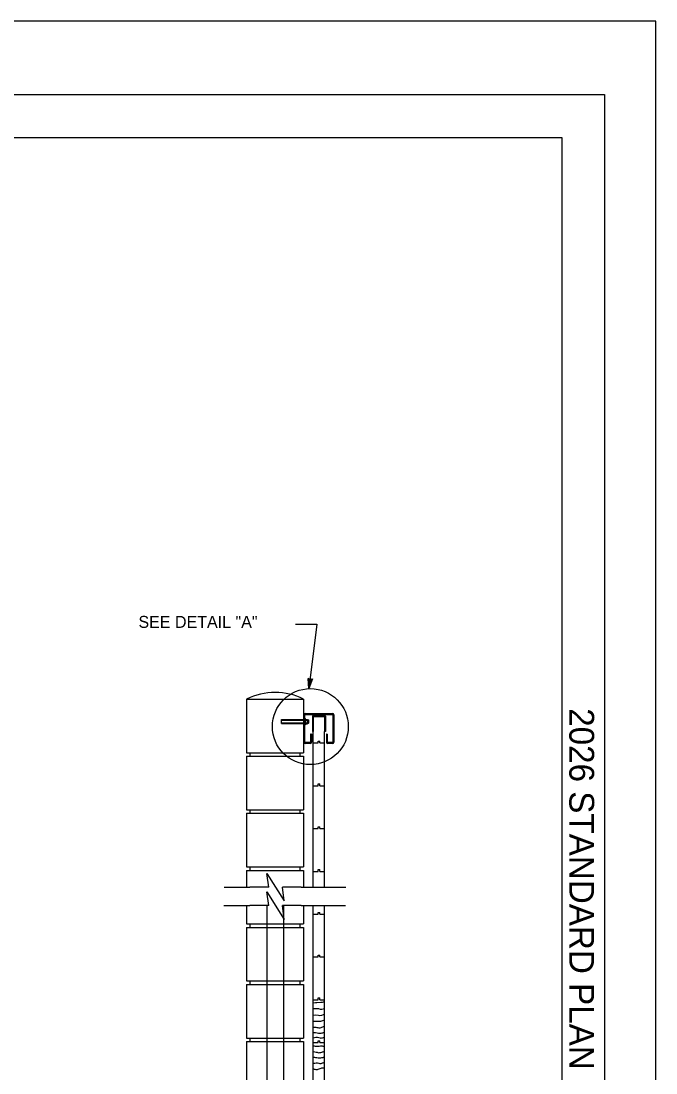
# Model space of a CAD drawing. Extents: x -893 to 867, y -474 to 712.
# Drawn here: x 496 to 867, y 98 to 712 of the extents above; entities that cross this region are included whole.
import ezdxf

# ---------------------------------------------------------------- set-up
doc = ezdxf.new("R2010")
doc.units = 0
for name, color, linetype in [('60 Nongeo Data', 7, 'Continuous'), ('border_PLOTTING-ELEMENTS', 7, 'Continuous'), ('border_rw_22x34_Cut_Lines', 7, 'Continuous'), ('border_SHEET', 7, 'Continuous'), ('border_WITHIN-BORDER-anno', 7, 'Continuous'), ('pp_PRESENTATION', 7, 'Continuous'), ('str_Concrete-B', 7, 'Continuous'), ('str_Misc-Steel-A', 7, 'Continuous'), ('str_Text-A', 7, 'Continuous'), ('wpc_TREATMENT-anno', 7, 'Continuous')]:
    doc.layers.add(name, color=color, linetype=linetype)

msp = doc.modelspace()

# ---------------------------------------------------------------- linework, layer by layer
at = {"layer": '60 Nongeo Data'}
for p, q in [((661.57, 307.52), (677.62, 307.52)), ((647.73, 303.98), (660.84, 303.98)), ((647.73, 301.61), (647.73, 303.98)), ((647.73, 303.62), (660.84, 303.62)), ((647.73, 301.98), (660.84, 301.98)), ((647.73, 301.61), (660.84, 301.61)), ((660.84, 290.72), (660.84, 306.93)), ((661.39, 290.74), (661.39, 306.81)), ((661.39, 304.62), (661.77, 304.62)), ((661.56, 306.97), (677.62, 306.97)), ((661.77, 300.98), (661.77, 304.62)), ((661.77, 304.26), (661.95, 304.26)), ((661.77, 301.34), (661.95, 301.34)), ((661.95, 301.34), (661.95, 304.26)), ((661.95, 304.07), (662.87, 304.07)), ((661.95, 303.62), (662.86, 303.62)), ((661.95, 301.98), (662.87, 301.98)), ((661.95, 301.52), (662.86, 301.52)), ((663.05, 301.77), (663.05, 303.86)), ((663.05, 303.71), (663.59, 303.71)), ((663.05, 301.89), (663.59, 301.89)), ((663.59, 301.89), (663.59, 303.71)), ((663.59, 303.71), (663.78, 303.53)), ((663.59, 301.89), (663.78, 302.07)), ((663.78, 302.07), (663.78, 303.53)), ((665.81, 305.96), (665.81, 297.03)), ((666.17, 306.32), (673.1, 306.32)), ((666.36, 305.64), (666.36, 297.03)), ((673.47, 305.96), (673.47, 297.03)), ((677.8, 306.81), (677.8, 290.74)), ((678.35, 306.79), (678.35, 290.75)), ((661.39, 300.98), (661.77, 300.98)), ((665.22, 295.49), (664.67, 295.49)), ((664.67, 295.49), (664.67, 290.74)), ((665.22, 295.49), (665.22, 290.75)), ((665.81, 297.03), (666.36, 297.03)), ((673.46, 297.03), (672.92, 297.03)), ((673.97, 295.49), (673.97, 290.75)), ((674.52, 295.49), (673.97, 295.49)), ((674.52, 295.49), (674.52, 290.74)), ((664.5, 290.57), (661.57, 290.57)), ((664.49, 290.02), (661.57, 290.02)), ((677.62, 290.57), (674.69, 290.57)), ((677.62, 290.02), (674.7, 290.02)), ((629.46, 282.53), (629.46, 284.61))]:
    msp.add_line(p, q, dxfattribs=at)
for centre, radius, start, end in [((661.57, 306.79), 0.729, 90, 180), ((677.62, 306.79), 0.729, 0, 90), ((661.57, 306.79), 0.182, 90, 180), ((662.82, 303.85), 0.229, 281.09762, 78.04934), ((661.12, 302.8), 1.93, 334.93601, 25.29744), ((662.82, 301.75), 0.229, 282.00356, 77.99644), ((666.17, 305.96), 0.365, 90, 180), ((666.42, 305.64), 0.0625, 90, 180), ((672.86, 305.64), 0.0625, 0, 90), ((673.1, 305.96), 0.365, 0, 90), ((677.62, 306.79), 0.182, 0, 90), ((661.57, 290.75), 0.729, 180, 270), ((661.57, 290.75), 0.182, 180, 270), ((661.57, 290.75), 0.729, 266.32369, 270), ((664.49, 290.75), 0.729, 270, 360), ((664.49, 290.75), 0.182, 270, 360), ((674.7, 290.75), 0.729, 180, 270), ((674.7, 290.75), 0.182, 180, 270), ((677.62, 290.75), 0.729, 270, 360), ((677.62, 290.75), 0.182, 270, 360)]:
    msp.add_arc(centre, radius, start, end, dxfattribs=at)
at = {"layer": 'border_PLOTTING-ELEMENTS'}
for points in [[(-893.45, -474.04), (866.55, -474.04), (866.55, 711.96), (-893.45, 711.96)], [(-863.45, 668.96), (836.55, 668.96), (836.55, -431.04), (-863.45, -431.04)]]:
    msp.add_lwpolyline(points, close=True, dxfattribs=at)
at = {"layer": 'border_rw_22x34_Cut_Lines'}
msp.add_lwpolyline([(-863.45, 668.96), (836.55, 668.96), (836.55, -431.04), (-863.45, -431.04)], close=True, dxfattribs=at)
at = {"layer": 'border_SHEET'}
for p, q in [((-813.45, 643.96), (811.55, 643.96)), ((811.55, 643.96), (811.55, -406.04))]:
    msp.add_line(p, q, dxfattribs=at)
at = {"layer": 'pp_PRESENTATION'}
for p, q in [((640.28, 206.04), (629.28, 206.04)), ((659.28, 206.04), (648.28, 206.04)), ((640.28, 195.26), (629.28, 195.26)), ((659.28, 195.26), (648.28, 195.26))]:
    msp.add_line(p, q, dxfattribs=at)
for points in [[(640.28, 206.04), (639.28, 214.04), (649.28, 198.04), (648.28, 206.04)], [(640.28, 195.26), (639.28, 203.26), (649.28, 187.26), (648.28, 195.26)]]:
    msp.add_lwpolyline(points, dxfattribs=at)
msp.add_circle((664.62, 299.85), 22.18, dxfattribs=at)
at = {"layer": 'str_Concrete-B'}
for p, q in [((627.38, 315.86), (660.71, 315.86)), ((627.38, 315.86), (660.71, 315.86)), ((627.38, 315.86), (627.38, 284.61)), ((660.71, 315.86), (660.71, 284.61)), ((627.38, 284.61), (660.71, 284.61)), ((658.63, 282.53), (658.63, 284.58)), ((627.38, 282.53), (660.71, 282.53)), ((627.38, 282.53), (627.38, 251.28)), ((660.71, 282.53), (660.71, 251.28)), ((627.38, 251.28), (660.71, 251.28)), ((627.38, 249.19), (660.71, 249.19)), ((627.38, 249.19), (627.38, 217.94)), ((629.46, 249.19), (629.46, 251.28)), ((658.63, 249.19), (658.63, 251.25)), ((660.71, 249.19), (660.71, 217.94)), ((627.38, 217.94), (660.71, 217.94)), ((627.38, 215.86), (660.71, 215.86)), ((627.38, 215.86), (627.38, 206.04)), ((629.46, 215.86), (629.46, 218)), ((658.63, 215.86), (658.63, 217.92)), ((660.71, 215.86), (660.71, 206.04)), ((614.35, 206.04), (629.28, 206.04)), ((659.28, 206.04), (685.39, 206.04)), ((614.07, 195.26), (629.28, 195.26)), ((627.38, 195.2), (627.38, 184.61)), ((659.28, 195.26), (685.12, 195.26)), ((660.71, 195.2), (660.71, 184.61)), ((627.38, 184.61), (660.71, 184.61)), ((629.46, 182.53), (629.46, 184.67)), ((658.63, 182.53), (658.63, 184.59)), ((627.38, 182.53), (660.71, 182.53)), ((627.38, 182.53), (627.38, 151.27)), ((660.71, 182.53), (660.71, 151.27)), ((627.38, 151.27), (660.71, 151.27)), ((627.38, 149.19), (660.71, 149.19)), ((627.38, 149.19), (627.38, 117.94)), ((629.46, 149.19), (629.46, 151.34)), ((658.63, 149.19), (658.63, 151.25)), ((660.71, 149.19), (660.71, 117.94)), ((627.38, 117.94), (660.71, 117.94)), ((629.46, 115.86), (629.46, 117.94)), ((658.63, 115.86), (658.63, 117.92)), ((627.38, 115.86), (660.71, 115.86)), ((627.38, 115.86), (627.38, 84.61)), ((660.71, 115.86), (660.71, 84.61))]:
    msp.add_line(p, q, dxfattribs=at)
msp.add_arc((644.12, 282.41), 37.4, 63.69749, 116.58617, dxfattribs=at)
at = {"layer": 'str_Misc-Steel-A'}
for p, q in [((639.12, 195.26), (639.12, -35.99)), ((648.97, 195.26), (648.97, 189.8)), ((648.97, 187.78), (648.97, -35.99))]:
    msp.add_line(p, q, dxfattribs=at)
at = {"layer": 'str_Text-A'}
msp.add_lwpolyline([(655.86, 359.64), (668.41, 359.64), (663.8, 322.01)], dxfattribs=at)
msp.add_lwpolyline([(665.86, 327.7), (663.8, 322.01), (663.25, 328.04), (663.57, 327.79), (663.97, 323.37), (665.49, 327.54), (665.12, 327.38), (664.15, 324.71), (663.89, 327.53), (664.21, 327.28), (664.32, 326.06), (664.74, 327.22), (664.45, 327.09), (663.25, 328.04), (664.45, 327.09)], close=True, dxfattribs=at)
at = {"layer": 'wpc_TREATMENT-anno'}
for p, q in [((666.42, 305.71), (672.86, 305.71)), ((672.92, 305.64), (672.92, 297.04)), ((666.34, 206.04), (666.34, 297.04)), ((672.9, 206.04), (672.9, 297.07)), ((666.34, 290.29), (669.1, 290.29)), ((669.1, 290.29), (669.1, 291.33)), ((669.1, 291.33), (670.14, 291.33)), ((670.14, 290.29), (670.14, 291.33)), ((670.14, 290.29), (672.9, 290.29)), ((666.34, 265.29), (669.1, 265.29)), ((669.1, 265.29), (669.1, 266.33)), ((669.1, 266.33), (670.14, 266.33)), ((670.14, 265.29), (670.14, 266.33)), ((670.14, 265.29), (672.9, 265.29)), ((666.34, 240.29), (669.1, 240.29)), ((669.1, 240.29), (669.1, 241.33)), ((669.1, 241.33), (670.14, 241.33)), ((670.14, 240.29), (670.14, 241.33)), ((670.14, 240.29), (672.9, 240.29)), ((666.34, 215.29), (669.1, 215.29)), ((669.1, 215.29), (669.1, 216.33)), ((669.1, 216.33), (670.14, 216.33)), ((670.14, 215.29), (670.14, 216.33)), ((670.14, 215.29), (672.9, 215.29)), ((666.34, 40.28), (666.34, 195.26)), ((669.1, 190.29), (669.1, 191.33)), ((669.1, 191.33), (670.14, 191.33)), ((670.14, 190.29), (670.14, 191.33)), ((672.9, 40.28), (672.9, 195.26)), ((666.34, 190.29), (669.1, 190.29)), ((670.14, 190.29), (672.9, 190.29)), ((669.1, 165.29), (669.1, 166.33)), ((669.1, 166.33), (670.14, 166.33)), ((670.14, 165.29), (670.14, 166.33)), ((666.34, 165.29), (669.1, 165.29)), ((670.14, 165.29), (672.9, 165.29)), ((666.34, 141.33), (666.36, 141.33)), ((669.1, 140.29), (669.1, 141.33)), ((669.1, 141.33), (670.14, 141.33)), ((670.14, 140.29), (670.14, 141.33)), ((666.34, 140.29), (669.1, 140.29)), ((670.14, 140.29), (672.9, 140.29)), ((666.34, 116.33), (666.36, 116.33)), ((666.34, 115.28), (669.1, 115.28)), ((669.1, 115.28), (669.1, 116.33)), ((669.1, 116.33), (670.14, 116.33)), ((670.14, 115.28), (670.14, 116.33)), ((670.14, 115.28), (672.9, 115.28))]:
    msp.add_line(p, q, dxfattribs=at)
for points in [[(666.38, 138.51), (667.56, 138.76), (668.41, 138.76), (670.69, 138.8), (671.66, 138.93), (672.38, 139.14), (672.97, 139.39)], [(666.38, 135.13), (669.38, 135.25), (670.27, 134.87), (671.32, 134.83), (672.84, 135.21), (672.97, 135.25)], [(666.42, 131.28), (667.6, 131.45), (669.34, 131.24), (670.14, 131.2), (671.24, 131.32), (672.25, 131.66), (672.89, 131.92)]]:
    msp.add_lwpolyline(points, dxfattribs=at)
for points in [[(666.36, 124.21), (667.79, 124.25), (668.94, 124.04), (670.37, 123.95), (671.34, 124.25), (672.36, 124.67), (672.86, 124.88)], [(666.42, 127.77), (667.14, 127.86), (669.59, 127.82), (670.77, 127.82), (672.97, 128.62)], [(666.36, 121.21), (667.67, 121.21), (669.4, 120.87), (670.33, 120.78), (671.6, 120.99), (671.89, 121.08), (672.86, 121.33)], [(666.36, 118.04), (667.84, 118.42), (668.89, 118.37), (670.33, 117.99), (672.27, 118.21), (672.91, 118.46)], [(666.42, 113.45), (667.44, 113.28), (668.96, 113.11), (670.56, 113.45), (671.57, 113.41), (672.33, 113.2), (672.97, 113.41)], [(666.38, 109.99), (667.98, 109.78), (669.04, 109.44), (671.36, 109.73), (672.08, 109.95), (672.89, 110.07)], [(666.42, 106.69), (667.69, 106.65), (669.12, 106.44), (671.24, 106.52), (671.87, 106.65), (672.38, 106.69), (672.89, 106.78)], [(666.38, 103.31), (667.94, 103.4), (669.55, 103.31), (670.9, 103.14), (671.7, 103.4), (672.12, 103.52), (672.89, 103.9)], [(666.38, 99.98), (668.28, 99.55), (669.21, 99.72), (670.44, 100.23), (672.29, 100.57), (672.97, 100.57)]]:
    msp.add_spline(points, degree=3, dxfattribs=at)

# ---------------------------------------------------------------- texts
at = {"layer": 'border_WITHIN-BORDER-anno'}
msp.add_text('2026 STANDARD PLAN B15-12', height=14.5, rotation=270, dxfattribs=at).set_placement((815.92, 310.6))
at = {"layer": 'str_Text-A'}
msp.add_text('SEE DETAIL "A"', height=7, dxfattribs=at).set_placement((564.18, 357.51))

doc.saveas('drawing.dxf')
